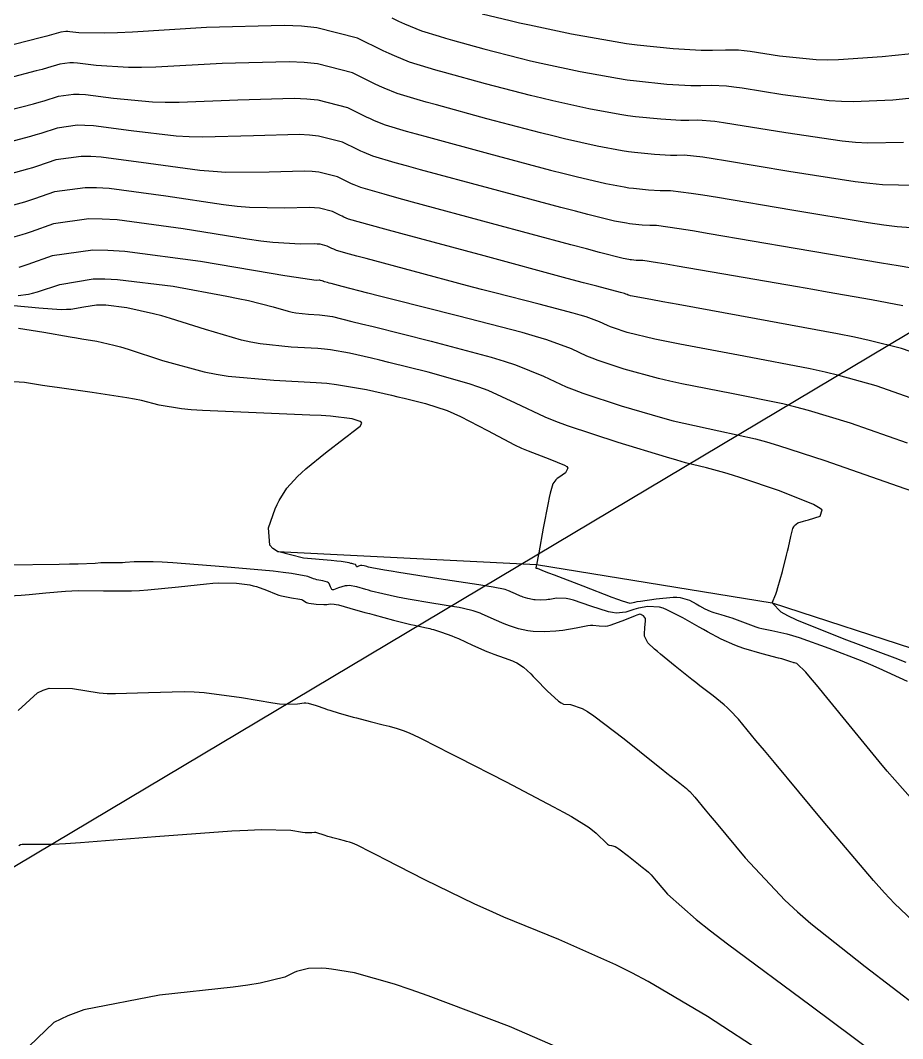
# Model space of a CAD drawing. Header units: metres. Extents: x 837117 to 838479, y 1189012 to 1191015.
# Drawn here: x 837740.6 to 837797.5, y 1190131.8 to 1190197.5 of the extents above; entities that cross this region are included whole.
import ezdxf

# ---------------------------------------------------------------- set-up
doc = ezdxf.new("R2010")
doc.units = ezdxf.units.M
doc.header["$LTSCALE"] = 0.3
for name, color, linetype in [('CORREDORVIA', 70, 'Continuous'), ('COTAS 10', 1, 'Continuous'), ('COTAS INT', 252, 'Continuous'), ('DRENAJE', 5, 'Continuous')]:
    doc.layers.add(name, color=color, linetype=linetype)

msp = doc.modelspace()

# ---------------------------------------------------------------- linework, layer by layer
at = {"layer": 'CORREDORVIA'}
msp.add_lwpolyline([(837910.676, 1191000.965), (838157.033, 1190996.193), (838237.174, 1190821.339), (838237.001, 1190602.875), (838240.031, 1190437.198), (838223.537, 1190366.272), (838212.196, 1190288.92), (838221.396, 1189997.878), (837954.545, 1189509.173), (837751.159, 1189231.384), (837593.191, 1189234.399), (837744.487, 1189686.609), (837750.277, 1189933.973), (837723.624, 1190051.525), (837726.092, 1190134.48), (837885.383, 1190229.429), (837983.184, 1190344.12), (837817.554, 1190502.187), (837798.033, 1190660.17), (837963.574, 1190795.982)], close=True, dxfattribs=at)
at = {"layer": 'COTAS 10'}
for points in [[(837764.578, 1190197.624), (837765.008, 1190197.423), (837765.4, 1190197.246), (837766.499, 1190196.796), (837767.633, 1190196.435), (837768.047, 1190196.312), (837768.505, 1190196.18), (837770.52, 1190195.623), (837772.87, 1190195.023), (837773.539, 1190194.865), (837774.216, 1190194.709), (837776.728, 1190194.173), (837779.146, 1190193.733), (837779.764, 1190193.639), (837780.361, 1190193.557), (837782.33, 1190193.357), (837783.884, 1190193.272), (837784.218, 1190193.262), (837784.51, 1190193.257), (837785.219, 1190193.289), (837786.187, 1190193.239), (837786.643, 1190193.182), (837787.181, 1190193.107), (837789.8, 1190192.684), (837792.808, 1190192.301), (837793.59, 1190192.251), (837794.35, 1190192.227), (837796.912, 1190192.342), (837798.962, 1190192.56)], [(837797.557, 1190179.062), (837795.523, 1190179.44), (837792.678, 1190179.946), (837791.745, 1190180.109), (837790.75, 1190180.283), (837786.636, 1190180.996), (837782.986, 1190181.622), (837782.283, 1190181.74), (837781.715, 1190181.835), (837780.777, 1190181.979), (837780.672, 1190181.975), (837780.628, 1190181.975), (837780.578, 1190181.977), (837780.347, 1190181.989), (837780.054, 1190182.019), (837779.965, 1190182.031), (837779.873, 1190182.045), (837779.513, 1190182.111), (837777.978, 1190182.504), (837777.146, 1190182.724), (837776.137, 1190182.993), (837771.02, 1190184.368), (837765.913, 1190185.75), (837764.909, 1190186.025), (837764.083, 1190186.251), (837762.584, 1190186.678), (837762.147, 1190186.857), (837761.991, 1190186.927), (837761.82, 1190187.007), (837761.076, 1190187.372), (837759.888, 1190187.678), (837759.437, 1190187.721), (837758.932, 1190187.746), (837756.67, 1190187.686), (837753.889, 1190187.662), (837753.058, 1190187.709), (837752.2, 1190187.78), (837748.882, 1190188.233), (837745.842, 1190188.638), (837745.161, 1190188.678), (837744.549, 1190188.687), (837742.915, 1190188.461), (837741.737, 1190188.06), (837741.412, 1190187.959), (837741.087, 1190187.861), (837739.918, 1190187.544)], [(837797.758, 1190156.065), (837797.053, 1190156.339), (837793.768, 1190157.571), (837790.705, 1190158.794), (837790.139, 1190159.062), (837789.696, 1190159.299), (837789.115, 1190159.904), (837789.351, 1190160.459), (837789.423, 1190160.666), (837789.497, 1190160.896), (837789.787, 1190161.92), (837790.057, 1190162.982), (837790.118, 1190163.237), (837790.173, 1190163.475), (837790.325, 1190164.192), (837790.465, 1190164.695), (837790.512, 1190164.797), (837790.564, 1190164.884), (837790.782, 1190165.064), (837791.149, 1190165.175), (837791.295, 1190165.218), (837791.459, 1190165.267), (837792.212, 1190165.489), (837792.345, 1190165.896), (837792.119, 1190166.061), (837791.779, 1190166.249), (837789.602, 1190167.12), (837787.101, 1190167.967), (837786.558, 1190168.141), (837786.078, 1190168.288), (837784.884, 1190168.6), (837783.539, 1190168.935), (837782.965, 1190169.098), (837782.303, 1190169.29), (837779.184, 1190170.236), (837775.924, 1190171.32), (837775.174, 1190171.6), (837774.489, 1190171.87), (837772.567, 1190172.772), (837770.797, 1190173.592), (837770.207, 1190173.811), (837769.576, 1190174.026), (837766.937, 1190174.776), (837764.383, 1190175.408), (837763.804, 1190175.549), (837763.282, 1190175.676), (837761.86, 1190176.012), (837760.639, 1190176.216), (837760.243, 1190176.26), (837759.821, 1190176.299), (837758.09, 1190176.393), (837756.09, 1190176.603), (837755.499, 1190176.714), (837754.891, 1190176.849), (837752.562, 1190177.528), (837750.304, 1190178.247), (837749.741, 1190178.407), (837749.205, 1190178.551), (837747.494, 1190178.928), (837746.135, 1190179.097), (837745.821, 1190179.109), (837745.533, 1190179.107), (837744.72, 1190178.973), (837743.888, 1190178.822), (837743.589, 1190178.809), (837743.26, 1190178.808), (837741.824, 1190178.908), (837740.195, 1190179.052)], [(837740.486, 1190152.963), (837741.729, 1190154.093), (837742.102, 1190154.275), (837742.489, 1190154.4), (837743.99, 1190154.38), (837745.706, 1190154.103), (837746.229, 1190154.067), (837746.771, 1190154.048), (837748.898, 1190154.124), (837751.192, 1190154.189), (837751.838, 1190154.162), (837752.49, 1190154.117), (837754.887, 1190153.791), (837756.919, 1190153.454), (837757.341, 1190153.401), (837757.702, 1190153.366), (837758.496, 1190153.385), (837758.921, 1190153.452), (837759.049, 1190153.447), (837759.181, 1190153.431), (837759.696, 1190153.288), (837760.255, 1190153.083), (837760.415, 1190153.029), (837760.578, 1190152.976), (837761.186, 1190152.79), (837761.872, 1190152.599), (837762.084, 1190152.542), (837762.307, 1190152.483), (837763.19, 1190152.254), (837764.032, 1190152.038), (837764.228, 1190151.988), (837764.408, 1190151.941), (837764.923, 1190151.806), (837765.39, 1190151.65), (837765.54, 1190151.59), (837765.698, 1190151.523), (837766.342, 1190151.221), (837767.629, 1190150.569), (837768.192, 1190150.282), (837768.846, 1190149.948), (837771.954, 1190148.356), (837775.023, 1190146.753), (837775.652, 1190146.412), (837776.184, 1190146.116), (837777.309, 1190145.42), (837777.761, 1190145.041), (837777.87, 1190144.945), (837777.971, 1190144.852), (837778.277, 1190144.551), (837778.509, 1190144.339), (837778.563, 1190144.303), (837778.613, 1190144.277), (837778.758, 1190144.265), (837778.998, 1190144.188), (837779.109, 1190144.122), (837779.238, 1190144.036), (837779.863, 1190143.56), (837780.495, 1190143.053), (837780.628, 1190142.946), (837780.743, 1190142.854), (837781.01, 1190142.646), (837781.148, 1190142.534), (837781.183, 1190142.503), (837781.216, 1190142.472), (837781.321, 1190142.359), (837781.537, 1190142.099), (837781.641, 1190141.975), (837781.763, 1190141.827), (837782.361, 1190141.108), (837784.222, 1190139.477), (837785.141, 1190138.755), (837786.234, 1190137.917), (837791.64, 1190133.914), (837797.151, 1190129.821)]]:
    msp.add_lwpolyline(points, dxfattribs=at)
at = {"layer": 'COTAS INT'}
for points in [[(837798.73, 1190195.373), (837796.22, 1190195.106), (837793.404, 1190194.91), (837792.675, 1190194.905), (837791.968, 1190194.923), (837789.6, 1190195.165), (837787.711, 1190195.458), (837787.307, 1190195.507), (837786.954, 1190195.541), (837786.107, 1190195.551), (837785.278, 1190195.514), (837784.936, 1190195.519), (837784.545, 1190195.531), (837782.727, 1190195.631), (837780.422, 1190195.864), (837779.724, 1190195.961), (837779.001, 1190196.071), (837776.171, 1190196.585), (837773.464, 1190197.15), (837772.818, 1190197.293), (837772.217, 1190197.43), (837770.42, 1190197.874)], [(837797.603, 1190189.578), (837795.296, 1190189.543), (837794.504, 1190189.597), (837793.647, 1190189.679), (837790, 1190190.203), (837786.65, 1190190.757), (837785.979, 1190190.858), (837785.42, 1190190.936), (837784.331, 1190191.027), (837783.742, 1190191.001), (837783.5, 1190191.005), (837783.223, 1190191.013), (837781.934, 1190191.084), (837780.299, 1190191.249), (837779.805, 1190191.318), (837779.291, 1190191.396), (837777.285, 1190191.76), (837774.969, 1190192.268), (837774.261, 1190192.437), (837773.524, 1190192.617), (837770.62, 1190193.372), (837767.986, 1190194.094), (837767.419, 1190194.255), (837766.923, 1190194.398), (837765.716, 1190194.773), (837764.75, 1190195.168), (837764.405, 1190195.324), (837764.026, 1190195.501), (837762.381, 1190196.307), (837759.752, 1190196.985), (837758.754, 1190197.08), (837757.638, 1190197.136), (837752.634, 1190197.002), (837747.861, 1190196.708), (837746.892, 1190196.663), (837746.076, 1190196.632), (837744.401, 1190196.65), (837743.81, 1190196.728), (837743.678, 1190196.736), (837743.559, 1190196.738), (837743.241, 1190196.694), (837742.638, 1190196.523), (837742.339, 1190196.444), (837741.982, 1190196.352), (837740.217, 1190195.908)], [(837798.295, 1190186.814), (837796.241, 1190186.86), (837795.419, 1190186.943), (837794.486, 1190187.057), (837790.2, 1190187.722), (837786.119, 1190188.407), (837785.316, 1190188.534), (837784.654, 1190188.633), (837783.442, 1190188.765), (837782.975, 1190188.744), (837782.782, 1190188.747), (837782.562, 1190188.754), (837781.537, 1190188.81), (837780.238, 1190188.942), (837779.845, 1190188.996), (837779.437, 1190189.058), (837777.842, 1190189.348), (837775.721, 1190189.827), (837774.982, 1190190.008), (837774.177, 1190190.211), (837770.72, 1190191.121), (837767.468, 1190192.008), (837766.792, 1190192.197), (837766.213, 1190192.361), (837764.933, 1190192.749), (837764.099, 1190193.09), (837763.801, 1190193.225), (837763.475, 1190193.377), (837762.055, 1190194.073), (837759.786, 1190194.658), (837758.924, 1190194.741), (837757.962, 1190194.788), (837753.643, 1190194.673), (837749.368, 1190194.447), (837748.434, 1190194.424), (837747.607, 1190194.419), (837745.521, 1190194.546), (837744.318, 1190194.705), (837744.049, 1190194.721), (837743.806, 1190194.725), (837743.16, 1190194.636), (837742.368, 1190194.396), (837742.034, 1190194.305), (837741.65, 1190194.203), (837739.851, 1190193.745)], [(837739.873, 1190191.678), (837741.463, 1190192.089), (837741.827, 1190192.189), (837742.157, 1190192.284), (837743.078, 1190192.578), (837744.054, 1190192.712), (837744.419, 1190192.707), (837744.826, 1190192.683), (837746.641, 1190192.441), (837749.138, 1190192.206), (837749.975, 1190192.186), (837750.875, 1190192.185), (837754.652, 1190192.344), (837758.285, 1190192.441), (837759.095, 1190192.401), (837759.82, 1190192.332), (837761.728, 1190191.839), (837762.923, 1190191.254), (837763.198, 1190191.126), (837763.448, 1190191.012), (837764.15, 1190190.725), (837765.503, 1190190.325), (837766.164, 1190190.14), (837766.949, 1190189.922), (837770.82, 1190188.87), (837774.83, 1190187.805), (837775.703, 1190187.58), (837776.474, 1190187.386), (837778.399, 1190186.935), (837779.582, 1190186.721), (837779.885, 1190186.674), (837780.177, 1190186.634), (837781.14, 1190186.536), (837781.901, 1190186.495), (837782.064, 1190186.49), (837782.207, 1190186.488), (837782.554, 1190186.503), (837783.887, 1190186.33), (837784.652, 1190186.209), (837785.589, 1190186.056), (837790.4, 1190185.24), (837795.325, 1190184.435), (837796.333, 1190184.289), (837797.187, 1190184.177), (837798.987, 1190184.049)], [(837798.133, 1190181.494), (837797.248, 1190181.635), (837796.165, 1190181.813), (837790.6, 1190182.759), (837785.058, 1190183.706), (837783.988, 1190183.885), (837783.12, 1190184.027), (837781.666, 1190184.241), (837781.439, 1190184.231), (837781.346, 1190184.233), (837781.24, 1190184.236), (837780.744, 1190184.263), (837780.115, 1190184.327), (837779.925, 1190184.353), (837779.727, 1190184.383), (837778.956, 1190184.523), (837777.226, 1190184.945), (837776.425, 1190185.152), (837775.483, 1190185.399), (837770.92, 1190186.619), (837766.431, 1190187.836), (837765.536, 1190188.082), (837764.793, 1190188.288), (837763.367, 1190188.702), (837762.798, 1190188.935), (837762.595, 1190189.027), (837762.372, 1190189.131), (837761.402, 1190189.606), (837759.854, 1190190.005), (837759.266, 1190190.061), (837758.609, 1190190.094), (837755.661, 1190190.015), (837752.382, 1190189.923), (837751.517, 1190189.947), (837750.669, 1190189.993), (837747.762, 1190190.337), (837745.334, 1190190.66), (837744.79, 1190190.692), (837744.301, 1190190.7), (837742.997, 1190190.519), (837741.947, 1190190.172), (837741.619, 1190190.074), (837741.275, 1190189.975), (837739.896, 1190189.611)], [(837799.071, 1190175.746), (837797.47, 1190176.304), (837795.372, 1190176.83), (837794.434, 1190177.027), (837793.34, 1190177.246), (837788.1, 1190178.224), (837783.051, 1190179.135), (837782.078, 1190179.312), (837781.289, 1190179.456), (837779.975, 1190179.704), (837779.876, 1190179.737), (837779.854, 1190179.745), (837779.833, 1190179.754), (837779.775, 1190179.781), (837779.681, 1190179.816), (837779.638, 1190179.829), (837779.587, 1190179.843), (837779.343, 1190179.907), (837777.814, 1190180.314), (837776.954, 1190180.545), (837775.904, 1190180.828), (837770.535, 1190182.274), (837765.178, 1190183.723), (837764.135, 1190184.007), (837763.284, 1190184.239), (837761.801, 1190184.654), (837761.496, 1190184.779), (837761.388, 1190184.828), (837761.269, 1190184.884), (837760.75, 1190185.138), (837759.922, 1190185.351), (837759.607, 1190185.382), (837759.256, 1190185.399), (837757.679, 1190185.357), (837755.396, 1190185.4), (837754.599, 1190185.471), (837753.731, 1190185.567), (837750.002, 1190186.129), (837746.35, 1190186.615), (837745.532, 1190186.663), (837744.796, 1190186.674), (837742.833, 1190186.403), (837741.526, 1190185.948), (837741.204, 1190185.843), (837740.899, 1190185.747), (837739.941, 1190185.477)], [(837798.465, 1190172.974), (837795.822, 1190173.897), (837793.422, 1190174.573), (837792.544, 1190174.777), (837791.574, 1190174.99), (837787.296, 1190175.818), (837783.173, 1190176.585), (837782.3, 1190176.758), (837781.543, 1190176.915), (837779.777, 1190177.337), (837778.888, 1190177.633), (837778.684, 1190177.709), (837778.497, 1190177.783), (837777.973, 1190178.029), (837777.13, 1190178.342), (837776.742, 1190178.458), (837776.287, 1190178.588), (837774.088, 1190179.161), (837771.237, 1190179.887), (837770.371, 1190180.112), (837769.473, 1190180.347), (837765.955, 1190181.285), (837762.926, 1190182.104), (837762.337, 1190182.265), (837761.856, 1190182.396), (837761.018, 1190182.631), (837760.846, 1190182.701), (837760.784, 1190182.729), (837760.717, 1190182.76), (837760.424, 1190182.904), (837759.956, 1190183.025), (837759.778, 1190183.042), (837759.579, 1190183.052), (837758.688, 1190183.028), (837756.903, 1190183.138), (837756.141, 1190183.232), (837755.262, 1190183.354), (837751.122, 1190184.025), (837746.859, 1190184.592), (837745.902, 1190184.649), (837745.043, 1190184.662), (837742.752, 1190184.345), (837741.316, 1190183.836), (837740.997, 1190183.728), (837740.711, 1190183.633), (837739.963, 1190183.41)], [(837797.86, 1190170.203), (837794.174, 1190171.489), (837791.473, 1190172.316), (837790.655, 1190172.528), (837789.807, 1190172.733), (837786.492, 1190173.412), (837783.295, 1190174.035), (837782.522, 1190174.205), (837781.796, 1190174.373), (837779.58, 1190174.97), (837777.9, 1190175.529), (837777.514, 1190175.673), (837777.161, 1190175.812), (837776.171, 1190176.276), (837774.578, 1190176.868), (837773.846, 1190177.088), (837772.987, 1190177.332), (837768.832, 1190178.415), (837764.659, 1190179.459), (837763.789, 1190179.678), (837763.042, 1190179.867), (837761.374, 1190180.297), (837760.675, 1190180.486), (837760.539, 1190180.523), (837760.428, 1190180.553), (837760.235, 1190180.607), (837760.195, 1190180.623), (837760.181, 1190180.63), (837760.165, 1190180.637), (837760.098, 1190180.67), (837759.99, 1190180.698), (837759.949, 1190180.702), (837759.903, 1190180.704), (837759.697, 1190180.699), (837758.41, 1190180.876), (837757.682, 1190180.994), (837756.793, 1190181.141), (837752.242, 1190181.921), (837747.367, 1190182.57), (837746.273, 1190182.634), (837745.291, 1190182.649), (837742.67, 1190182.287), (837741.106, 1190181.724), (837740.789, 1190181.612), (837740.523, 1190181.52)], [(837740.473, 1190179.717), (837741.142, 1190179.799), (837741.415, 1190179.867), (837741.726, 1190179.955), (837743.162, 1190180.437), (837745.31, 1190180.79), (837746.068, 1190180.797), (837746.897, 1190180.764), (837750.485, 1190180.317), (837753.939, 1190179.684), (837754.684, 1190179.534), (837755.338, 1190179.395), (837756.937, 1190178.982), (837757.896, 1190178.703), (837758.147, 1190178.647), (837758.39, 1190178.601), (837759.214, 1190178.515), (837759.926, 1190178.476), (837760.1, 1190178.46), (837760.263, 1190178.442), (837760.766, 1190178.358), (837762.006, 1190178.056), (837762.633, 1190177.901), (837763.385, 1190177.715), (837767.124, 1190176.785), (837771, 1190175.749), (837771.837, 1190175.497), (837772.571, 1190175.259), (837774.369, 1190174.524), (837775.825, 1190173.841), (837776.344, 1190173.636), (837776.912, 1190173.425), (837779.382, 1190172.603), (837782.05, 1190171.832), (837782.743, 1190171.651), (837783.417, 1190171.485), (837785.688, 1190171.006), (837788.041, 1190170.476), (837788.766, 1190170.279), (837789.523, 1190170.059), (837792.526, 1190169.082), (837797.254, 1190167.432), (837800.02, 1190166.466)], [(837740.496, 1190177.615), (837742.134, 1190177.351), (837743.846, 1190177.056), (837744.235, 1190176.991), (837744.587, 1190176.933), (837745.554, 1190176.785), (837746.648, 1190176.529), (837747.08, 1190176.404), (837747.569, 1190176.256), (837749.803, 1190175.523), (837752.484, 1190174.792), (837753.255, 1190174.644), (837754.038, 1190174.52), (837756.967, 1190174.272), (837759.716, 1190174.122), (837760.385, 1190174.06), (837761.015, 1190173.99), (837762.954, 1190173.665), (837764.558, 1190173.296), (837764.975, 1190173.197), (837765.381, 1190173.101), (837766.749, 1190172.767), (837768.151, 1190172.303), (837768.578, 1190172.124), (837769.022, 1190171.924), (837770.765, 1190171.019), (837772.51, 1190170.099), (837772.954, 1190169.888), (837773.382, 1190169.697), (837774.79, 1190169.169), (837775.733, 1190168.788), (837775.869, 1190168.691), (837775.95, 1190168.596), (837775.791, 1190168.282), (837775.353, 1190167.996), (837775.259, 1190167.919), (837775.177, 1190167.843), (837774.978, 1190167.577), (837774.809, 1190166.98), (837774.746, 1190166.696), (837774.675, 1190166.36), (837774.359, 1190164.716), (837774.065, 1190163.121), (837774.008, 1190162.815), (837773.961, 1190162.568), (837773.88, 1190162.167), (837773.876, 1190162.153), (837773.878, 1190162.15), (837773.882, 1190162.147), (837773.906, 1190162.14), (837773.933, 1190162.136), (837773.938, 1190162.135), (837773.942, 1190162.134), (837773.95, 1190162.133), (837773.951, 1190162.133), (837773.957, 1190162.13), (837773.966, 1190162.13), (837774.419, 1190161.956), (837774.704, 1190161.846), (837775.058, 1190161.709), (837776.912, 1190160.992), (837778.781, 1190160.28), (837779.144, 1190160.147), (837779.44, 1190160.042), (837779.951, 1190159.891), (837780.255, 1190159.952), (837780.42, 1190159.98), (837780.621, 1190160.012), (837781.637, 1190160.169), (837782.726, 1190160.268), (837782.972, 1190160.264), (837783.194, 1190160.247), (837783.794, 1190160.073), (837784.214, 1190159.829), (837784.322, 1190159.768), (837784.426, 1190159.711), (837784.77, 1190159.526), (837785.125, 1190159.368), (837785.236, 1190159.327), (837785.353, 1190159.287), (837785.82, 1190159.151), (837786.364, 1190158.989), (837786.529, 1190158.932), (837786.701, 1190158.871), (837787.372, 1190158.605), (837788.072, 1190158.351), (837788.261, 1190158.296), (837788.448, 1190158.247), (837789.108, 1190158.129), (837790.066, 1190157.908), (837790.441, 1190157.795), (837790.863, 1190157.66), (837792.785, 1190156.984), (837794.916, 1190156.157), (837795.471, 1190155.926), (837796.01, 1190155.695), (837797.827, 1190154.852)], [(837798.536, 1190146.786), (837797.036, 1190148.482), (837796.548, 1190149.055), (837796.028, 1190149.674), (837793.888, 1190152.281), (837791.974, 1190154.617), (837791.597, 1190155.063), (837791.286, 1190155.423), (837790.716, 1190156.001), (837790.572, 1190156.026), (837790.53, 1190156.036), (837790.487, 1190156.049), (837790.32, 1190156.11), (837789.932, 1190156.232), (837789.749, 1190156.283), (837789.532, 1190156.342), (837788.476, 1190156.618), (837787.296, 1190156.962), (837787.002, 1190157.063), (837786.721, 1190157.167), (837785.822, 1190157.567), (837784.953, 1190158.032), (837784.691, 1190158.178), (837784.419, 1190158.332), (837783.359, 1190158.947), (837782.332, 1190159.462), (837782.081, 1190159.552), (837781.844, 1190159.619), (837781.112, 1190159.672), (837780.505, 1190159.557), (837780.348, 1190159.518), (837780.196, 1190159.477), (837779.687, 1190159.303), (837779.05, 1190159.246), (837778.818, 1190159.277), (837778.561, 1190159.33), (837777.432, 1190159.693), (837776.31, 1190160.075), (837776.057, 1190160.139), (837775.83, 1190160.186), (837775.219, 1190160.205), (837774.789, 1190160.126), (837774.676, 1190160.111), (837774.565, 1190160.099), (837774.183, 1190160.078), (837773.834, 1190160.092), (837773.743, 1190160.101), (837773.655, 1190160.113), (837773.356, 1190160.177), (837773.064, 1190160.272), (837772.979, 1190160.303), (837772.893, 1190160.337), (837772.569, 1190160.48), (837772.262, 1190160.62), (837772.187, 1190160.652), (837772.116, 1190160.681), (837771.896, 1190160.763), (837771.124, 1190160.908), (837770.706, 1190160.977), (837770.199, 1190161.059), (837767.628, 1190161.458), (837765.048, 1190161.857), (837764.535, 1190161.939), (837764.11, 1190162.008), (837763.302, 1190162.151), (837763.08, 1190162.209), (837763.024, 1190162.224), (837762.971, 1190162.238), (837762.798, 1190162.288), (837762.648, 1190162.314), (837762.609, 1190162.313), (837762.57, 1190162.31), (837762.44, 1190162.269), (837762.34, 1190162.234), (837762.32, 1190162.234), (837762.305, 1190162.238), (837762.28, 1190162.288), (837762.256, 1190162.353), (837762.242, 1190162.367), (837762.223, 1190162.379), (837762.129, 1190162.407), (837762.013, 1190162.43), (837761.951, 1190162.448), (837761.841, 1190162.493), (837761.323, 1190162.57), (837761.034, 1190162.6), (837760.683, 1190162.635), (837758.891, 1190162.793), (837757.204, 1190163.205), (837756.919, 1190163.4), (837756.713, 1190163.629), (837756.627, 1190164.748), (837757.07, 1190165.958), (837757.198, 1190166.245), (837757.327, 1190166.511), (837757.812, 1190167.3), (837758.497, 1190168.045), (837758.752, 1190168.284), (837759.037, 1190168.537), (837760.301, 1190169.568), (837761.527, 1190170.516), (837761.788, 1190170.716), (837762.013, 1190170.889), (837762.542, 1190171.288), (837762.647, 1190171.499), (837762.606, 1190171.554), (837762.534, 1190171.606), (837762.02, 1190171.78), (837760.639, 1190171.935), (837760.021, 1190171.976), (837759.3, 1190172.015), (837755.844, 1190172.15), (837752.373, 1190172.306), (837751.643, 1190172.359), (837751.013, 1190172.416), (837749.571, 1190172.657), (837748.43, 1190172.944), (837747.989, 1190173.03), (837747.494, 1190173.119), (837745.255, 1190173.463), (837743.008, 1190173.783), (837742.507, 1190173.857), (837742.06, 1190173.924), (837740.883, 1190174.113), (837739.865, 1190174.176)], [(837798.621, 1190138.996), (837797.011, 1190140.521), (837796.378, 1190141.204), (837795.664, 1190142.001), (837792.406, 1190145.822), (837789.264, 1190149.604), (837788.622, 1190150.377), (837788.078, 1190151.03), (837786.94, 1190152.399), (837786.389, 1190152.99), (837786.216, 1190153.153), (837786.035, 1190153.317), (837785.308, 1190153.906), (837784.458, 1190154.556), (837784.2, 1190154.758), (837783.931, 1190154.97), (837782.875, 1190155.812), (837781.922, 1190156.596), (837781.718, 1190156.77), (837781.539, 1190156.926), (837781.111, 1190157.335), (837780.921, 1190157.661), (837780.894, 1190157.764), (837780.877, 1190157.874), (837780.908, 1190158.32), (837780.957, 1190158.727), (837780.953, 1190158.813), (837780.941, 1190158.888), (837780.831, 1190159.059), (837780.695, 1190159.135), (837780.667, 1190159.149), (837780.642, 1190159.16), (837780.586, 1190159.175), (837780.389, 1190159.102), (837780.276, 1190159.057), (837780.137, 1190159.002), (837779.422, 1190158.715), (837778.66, 1190158.449), (837778.492, 1190158.408), (837778.342, 1190158.38), (837777.952, 1190158.394), (837777.561, 1190158.44), (837777.41, 1190158.432), (837777.24, 1190158.415), (837776.472, 1190158.28), (837775.614, 1190158.123), (837775.388, 1190158.093), (837775.166, 1190158.068), (837774.405, 1190158.026), (837773.709, 1190158.054), (837773.527, 1190158.073), (837773.351, 1190158.096), (837772.755, 1190158.223), (837772.172, 1190158.412), (837772.003, 1190158.476), (837771.831, 1190158.544), (837771.184, 1190158.829), (837770.573, 1190159.108), (837770.423, 1190159.172), (837770.281, 1190159.23), (837769.842, 1190159.393), (837769.2, 1190159.545), (837768.93, 1190159.596), (837768.621, 1190159.651), (837767.175, 1190159.886), (837765.65, 1190160.134), (837765.291, 1190160.199), (837764.961, 1190160.262), (837763.996, 1190160.474), (837763.264, 1190160.665), (837763.08, 1190160.715), (837762.904, 1190160.763), (837762.335, 1190160.927), (837761.839, 1190161.012), (837761.709, 1190161.011), (837761.582, 1190160.999), (837761.152, 1190160.865), (837760.821, 1190160.75), (837760.758, 1190160.75), (837760.707, 1190160.763), (837760.624, 1190160.928), (837760.546, 1190161.143), (837760.498, 1190161.188), (837760.438, 1190161.228), (837760.126, 1190161.32), (837759.744, 1190161.395), (837759.641, 1190161.424), (837759.538, 1190161.456), (837759.176, 1190161.602), (837758.122, 1190161.802), (837757.584, 1190161.868), (837756.939, 1190161.939), (837753.718, 1190162.236), (837750.45, 1190162.485), (837749.776, 1190162.526), (837749.201, 1190162.555), (837747.956, 1190162.558), (837747.378, 1190162.499), (837747.223, 1190162.49), (837747.071, 1190162.483), (837746.54, 1190162.48), (837746.059, 1190162.485), (837745.938, 1190162.482), (837745.822, 1190162.477), (837745.448, 1190162.446), (837744.361, 1190162.403), (837743.797, 1190162.39), (837743.117, 1190162.377), (837739.71, 1190162.329)], [(837739.9, 1190160.363), (837740.683, 1190160.398), (837740.932, 1190160.417), (837741.195, 1190160.44), (837742.263, 1190160.558), (837743.539, 1190160.664), (837743.934, 1190160.679), (837744.346, 1190160.689), (837745.986, 1190160.674), (837747.795, 1190160.682), (837748.314, 1190160.706), (837748.842, 1190160.739), (837750.815, 1190160.938), (837752.623, 1190161.134), (837753.047, 1190161.164), (837753.437, 1190161.185), (837754.57, 1190161.174), (837755.425, 1190161.056), (837755.64, 1190161.009), (837755.846, 1190160.956), (837756.511, 1190160.711), (837757.126, 1190160.464), (837757.299, 1190160.409), (837757.475, 1190160.36), (837758.123, 1190160.233), (837758.652, 1190160.143), (837758.753, 1190160.118), (837758.834, 1190160.092), (837758.964, 1190159.999), (837759.08, 1190159.915), (837759.152, 1190159.894), (837759.242, 1190159.875), (837759.713, 1190159.819), (837760.206, 1190159.792), (837760.31, 1190159.792), (837760.399, 1190159.794), (837760.606, 1190159.831), (837760.869, 1190159.825), (837760.995, 1190159.801), (837761.144, 1190159.768), (837761.871, 1190159.567), (837762.837, 1190159.288), (837763.136, 1190159.206), (837763.448, 1190159.121), (837764.69, 1190158.797), (837765.811, 1190158.516), (837766.048, 1190158.459), (837766.252, 1190158.411), (837766.722, 1190158.313), (837767.043, 1190158.244), (837767.154, 1190158.215), (837767.275, 1190158.181), (837767.788, 1190158.023), (837768.447, 1190157.779), (837768.659, 1190157.691), (837768.883, 1190157.596), (837769.8, 1190157.178), (837770.719, 1190156.764), (837770.945, 1190156.671), (837771.158, 1190156.588), (837771.825, 1190156.362), (837772.373, 1190156.167), (837772.511, 1190156.103), (837772.644, 1190156.033), (837773.075, 1190155.745), (837773.55, 1190155.319), (837773.711, 1190155.164), (837773.884, 1190154.992), (837774.612, 1190154.235), (837775.336, 1190153.572), (837775.505, 1190153.46), (837775.661, 1190153.378), (837776.114, 1190153.339), (837776.867, 1190153.1), (837777.212, 1190152.892), (837777.617, 1190152.622), (837779.572, 1190151.135), (837781.548, 1190149.548), (837781.965, 1190149.214), (837782.325, 1190148.928), (837783.159, 1190148.276), (837783.592, 1190147.925), (837783.7, 1190147.828), (837783.802, 1190147.731), (837784.13, 1190147.379), (837784.808, 1190146.565), (837785.131, 1190146.176), (837785.513, 1190145.716), (837787.384, 1190143.465), (837789.943, 1190140.739), (837790.76, 1190139.98), (837791.623, 1190139.219), (837795.131, 1190136.455), (837798.603, 1190133.794)], [(837788.847, 1190130.693), (837784.953, 1190133.235), (837781.121, 1190135.491), (837780.076, 1190136.044), (837779.038, 1190136.565), (837775.351, 1190138.188), (837771.813, 1190139.642), (837770.869, 1190140.057), (837769.941, 1190140.478), (837766.722, 1190142.041), (837764.163, 1190143.353), (837763.652, 1190143.614), (837763.227, 1190143.832), (837762.403, 1190144.251), (837762.159, 1190144.366), (837762.099, 1190144.391), (837762.042, 1190144.414), (837761.865, 1190144.473), (837761.67, 1190144.524), (837761.602, 1190144.542), (837761.528, 1190144.561), (837761.209, 1190144.643), (837760.874, 1190144.73), (837760.79, 1190144.752), (837760.709, 1190144.774), (837760.449, 1190144.846), (837760.219, 1190144.916), (837760.157, 1190144.936), (837760.097, 1190144.957), (837759.885, 1190145.035), (837759.69, 1190145.089), (837759.64, 1190145.095), (837759.591, 1190145.097), (837759.43, 1190145.071), (837759.129, 1190145.064), (837758.993, 1190145.077), (837758.833, 1190145.097), (837758.063, 1190145.225), (837756.166, 1190145.265), (837755.296, 1190145.23), (837754.276, 1190145.175), (837749.348, 1190144.809), (837744.506, 1190144.432), (837743.541, 1190144.37), (837742.739, 1190144.327), (837741.2, 1190144.324), (837740.748, 1190144.33), (837740.632, 1190144.292), (837740.52, 1190144.238)], [(837778.26, 1190129.935), (837772.185, 1190132.584), (837766.928, 1190134.567), (837765.777, 1190134.973), (837764.759, 1190135.317), (837762.185, 1190136.046), (837760.689, 1190136.288), (837760.351, 1190136.325), (837760.045, 1190136.349), (837759.217, 1190136.329), (837758.611, 1190136.179), (837758.445, 1190136.122), (837758.28, 1190136.057), (837757.693, 1190135.765), (837756.099, 1190135.38), (837755.299, 1190135.257), (837754.344, 1190135.127), (837749.6, 1190134.595), (837744.725, 1190133.66), (837743.688, 1190133.275), (837742.785, 1190132.836), (837740.653, 1190130.796)]]:
    msp.add_lwpolyline(points, dxfattribs=at)
at = {"layer": 'DRENAJE'}
for p, q in [((837757.204, 1190163.205), (837773.921, 1190162.367)), ((837773.921, 1190162.367), (837789.115, 1190159.904)), ((837789.115, 1190159.904), (837803.166, 1190155.341))]:
    msp.add_line(p, q, dxfattribs=at)

doc.saveas('drawing.dxf')
